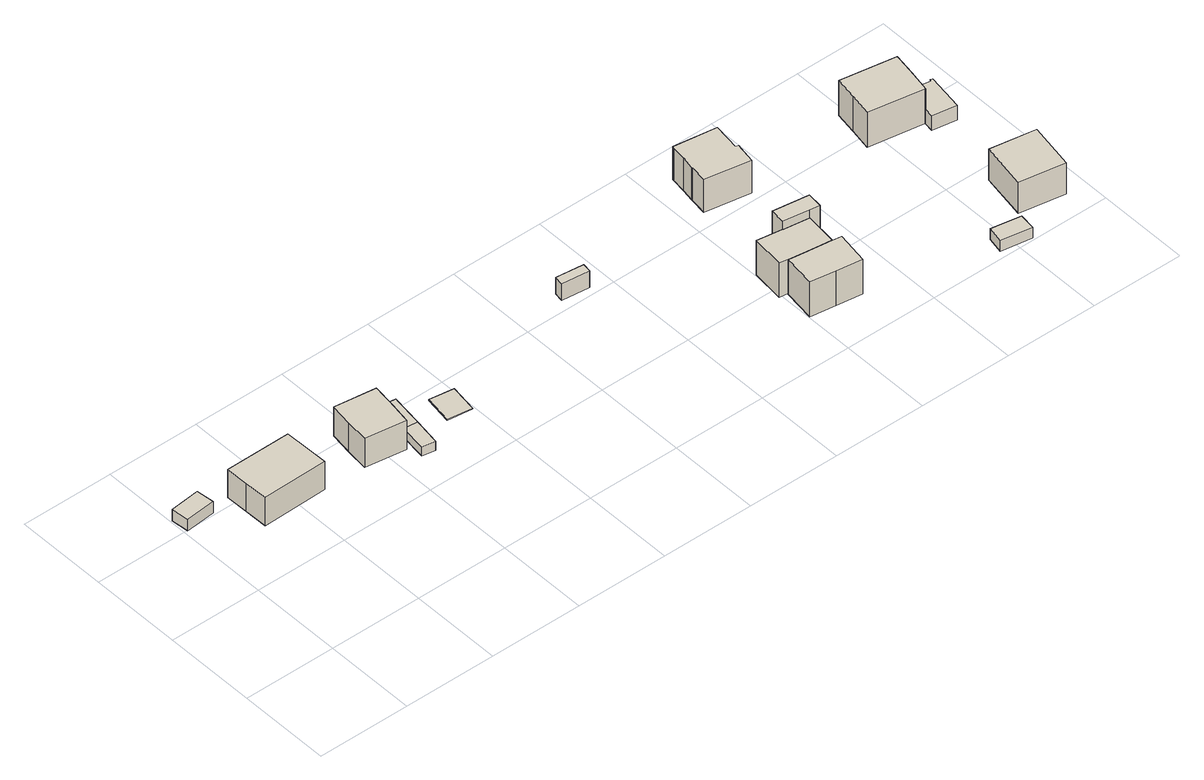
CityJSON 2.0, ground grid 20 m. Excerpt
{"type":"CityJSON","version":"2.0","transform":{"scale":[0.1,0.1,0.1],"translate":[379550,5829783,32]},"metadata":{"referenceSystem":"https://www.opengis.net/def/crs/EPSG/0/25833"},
"CityObjects":{
"building1":{"type":"Building","attributes":{"Gemeindeschluessel":"11000012","BezugspunktDach":"2200","function":"31001_2000","measuredHeight":2.67,"storeysAboveGround":1},"address":[{"country":"Germany","locality":"Berlin","thoroughfareNumber":"2 (1)","thoroughfareName":"Süderholmer Steig"}],"geometry":[{"type":"Solid","lod":"1","boundaries":[[[[0,1,2,3]],[[4,5,6,7]],[[4,7,3,2]],[[5,4,2,1]],[[6,5,1,0]],[[7,6,0,3]]]]}]},
"building2":{"type":"Building","attributes":{"Gemeindeschluessel":"11000012","BezugspunktDach":"2200","function":"31001_1010","measuredHeight":8.71,"storeysAboveGround":1},"address":[{"country":"Germany","locality":"Berlin","thoroughfareNumber":"2","thoroughfareName":"Süderholmer Steig"}],"geometry":[{"type":"Solid","lod":"1","boundaries":[[[[8,9,10,11,12]],[[13,14,15,16,17]],[[13,17,12,11]],[[14,13,11,10]],[[15,14,10,9]],[[16,15,9,8]],[[17,16,8,12]]]]}]},
"building3":{"type":"Building","attributes":{"Gemeindeschluessel":"11000012","BezugspunktDach":"2200","function":"31001_1010","measuredHeight":9.71,"storeysAboveGround":1},"address":[{"country":"Germany","locality":"Berlin","thoroughfareNumber":"4A","thoroughfareName":"Schwabstedter Weg"}],"geometry":[{"type":"Solid","lod":"1","boundaries":[[[[18,19,20,21,22,23]],[[24,25,26,27,28,29]],[[24,29,23,22]],[[25,24,22,21]],[[26,25,21,20]],[[27,26,20,19]],[[28,27,19,18]],[[29,28,18,23]]]]}]},
"building4":{"type":"Building","attributes":{"Gemeindeschluessel":"11000012","BezugspunktDach":"2200","function":"31001_2463","measuredHeight":2.27,"storeysAboveGround":1},"address":[{"country":"Germany","locality":"Berlin","thoroughfareNumber":"4A (1)","thoroughfareName":"Schwabstedter Weg"}],"geometry":[{"type":"Solid","lod":"1","boundaries":[[[[30,31,32,33]],[[34,35,36,37]],[[34,37,33,32]],[[35,34,32,31]],[[36,35,31,30]],[[37,36,30,33]]]]}]},
"building5":{"type":"Building","attributes":{"Gemeindeschluessel":"11000012","BezugspunktDach":"2200","function":"51009_1610","measuredHeight":2.27,"storeysAboveGround":0},"address":[{"country":"Germany","locality":"Berlin"}],"geometry":[{"type":"Solid","lod":"1","boundaries":[[[[32,31,38,39,40]],[[41,42,35,34,43]],[[41,43,40,39]],[[42,41,39,38]],[[35,42,38,31]],[[34,35,31,32]],[[43,34,32,40]]]]}]},
"building6":{"type":"Building","attributes":{"Gemeindeschluessel":"11000012","BezugspunktDach":"2200","function":"31001_2000","measuredHeight":0.205,"storeysAboveGround":1},"address":[{"country":"Germany","locality":"Berlin","thoroughfareNumber":"6 (1)","thoroughfareName":"Schwabstedter Weg"}],"geometry":[{"type":"Solid","lod":"1","boundaries":[[[[44,45,46,47]],[[48,49,50,51]],[[48,51,47,46]],[[49,48,46,45]],[[50,49,45,44]],[[51,50,44,47]]]]}]},
"building7":{"type":"Building","attributes":{"Gemeindeschluessel":"11000012","BezugspunktDach":"2200","function":"51009_1610","measuredHeight":3.93,"storeysAboveGround":0},"address":[{"country":"Germany","locality":"Berlin"}],"geometry":[{"type":"Solid","lod":"1","boundaries":[[[[52,53,54,55]],[[56,57,58,59]],[[56,59,55,54]],[[57,56,54,53]],[[58,57,53,52]],[[59,58,52,55]]]]}]},
"building8":{"type":"Building","attributes":{"Gemeindeschluessel":"11000012","BezugspunktDach":"2200","function":"31001_1010","measuredHeight":10.06,"storeysAboveGround":2},"address":[{"country":"Germany","locality":"Berlin","thoroughfareNumber":"1","thoroughfareName":"Wesselburer Weg"}],"geometry":[{"type":"Solid","lod":"1","boundaries":[[[[60,61,62,63,64,65,66]],[[67,68,69,70,71,72,73]],[[67,73,66,65]],[[68,67,65,64]],[[69,68,64,63]],[[70,69,63,62]],[[71,70,62,61]],[[72,71,61,60]],[[73,72,60,66]]]]}]},
"building9":{"type":"Building","attributes":{"Gemeindeschluessel":"11000012","BezugspunktDach":"2200","function":"31001_1010","measuredHeight":10.02,"storeysAboveGround":2},"address":[{"country":"Germany","locality":"Berlin","thoroughfareNumber":"1A","thoroughfareName":"Wesselburer Weg"}],"geometry":[{"type":"Solid","lod":"1","boundaries":[[[[74,75,76,77,78,79,80,81]],[[82,83,84,85,86,87,88,89]],[[82,89,81,80]],[[83,82,80,79]],[[84,83,79,78]],[[85,84,78,77]],[[86,85,77,76]],[[87,86,76,75]],[[88,87,75,74]],[[89,88,74,81]]]]}]},
"building10":{"type":"Building","attributes":{"Gemeindeschluessel":"11000012","BezugspunktDach":"2200","function":"31001_2463","measuredHeight":10.08,"storeysAboveGround":1},"address":[{"country":"Germany","locality":"Berlin","thoroughfareNumber":"1A (1)","thoroughfareName":"Wesselburer Weg"}],"geometry":[{"type":"Solid","lod":"1","boundaries":[[[[90,91,92,93,94]],[[95,96,97,85,83]],[[95,83,94,93]],[[96,95,93,92]],[[97,96,92,91]],[[85,97,91,90]],[[83,85,90,94]]]]}]},
"building11":{"type":"Building","attributes":{"Gemeindeschluessel":"11000012","BezugspunktDach":"2200","function":"31001_1010","measuredHeight":9.55,"storeysAboveGround":2},"address":[{"country":"Germany","locality":"Berlin","thoroughfareNumber":"3","thoroughfareName":"Wesselburer Weg"}],"geometry":[{"type":"Solid","lod":"1","boundaries":[[[[98,99,100,101,102,103,104,105,106,107,108,109]],[[110,111,112,113,114,115,116,117,118,119,120,121]],[[110,121,109,108]],[[111,110,108,107]],[[112,111,107,106]],[[113,112,106,105]],[[114,113,105,104]],[[115,114,104,103]],[[116,115,103,102]],[[117,116,102,101]],[[118,117,101,100]],[[119,118,100,99]],[[120,119,99,98]],[[121,120,98,109]]]]}]},
"building12":{"type":"Building","attributes":{"Gemeindeschluessel":"11000012","BezugspunktDach":"2200","function":"31001_2463","measuredHeight":2.65,"storeysAboveGround":1},"address":[{"country":"Germany","locality":"Berlin","thoroughfareNumber":"2 (1)","thoroughfareName":"Wesselburer Weg"}],"geometry":[{"type":"Solid","lod":"1","boundaries":[[[[122,123,124,125]],[[126,127,128,129]],[[126,129,125,124]],[[127,126,124,123]],[[128,127,123,122]],[[129,128,122,125]]]]}]},
"building13":{"type":"Building","attributes":{"Gemeindeschluessel":"11000012","BezugspunktDach":"2200","function":"31001_1010","measuredHeight":10.14,"storeysAboveGround":2},"address":[{"country":"Germany","locality":"Berlin","thoroughfareNumber":"2","thoroughfareName":"Wesselburer Weg"}],"geometry":[{"type":"Solid","lod":"1","boundaries":[[[[130,131,132,133]],[[134,135,136,137]],[[134,137,133,132]],[[135,134,132,131]],[[136,135,131,130]],[[137,136,130,133]]]]}]},
"building14":{"type":"Building","attributes":{"Gemeindeschluessel":"11000012","BezugspunktDach":"2200","function":"31001_1010","measuredHeight":11.62,"storeysAboveGround":1},"address":[{"country":"Germany","locality":"Berlin","thoroughfareNumber":"14","thoroughfareName":"Schwabstedter Weg"}],"geometry":[{"type":"Solid","lod":"1","boundaries":[[[[138,139,140,141,142,143,144]],[[145,146,147,148,149,150,151]],[[145,151,144,143]],[[146,145,143,142]],[[147,146,142,141]],[[148,147,141,140]],[[149,148,140,139]],[[150,149,139,138]],[[151,150,138,144]]]]}]},
"building15":{"type":"Building","attributes":{"Gemeindeschluessel":"11000012","BezugspunktDach":"2200","function":"31001_2463","measuredHeight":3.46,"storeysAboveGround":1},"address":[{"country":"Germany","locality":"Berlin","thoroughfareNumber":"14 (1)","thoroughfareName":"Schwabstedter Weg"}],"geometry":[{"type":"Solid","lod":"1","boundaries":[[[[152,153,154,155,156,157,158,159,160,161]],[[150,149,162,163,164,165,166,167,168,169]],[[150,169,161,160]],[[149,150,160,159]],[[162,149,159,158]],[[163,162,158,157]],[[164,163,157,156]],[[165,164,156,155]],[[166,165,155,154]],[[167,166,154,153]],[[168,167,153,152]],[[169,168,152,161]]]]}]}
},
"vertices":[
[8,399,33],[72,405,33],[68,444,33],[4,437,33],[68,444,6],[72,405,6],[8,399,6],[4,437,6],
[118,369,74],[119,319,74],[260,322,74],[258,419,74],[117,418,74],[258,419,7],[260,322,7],[119,319,7],[118,369,7],[117,418,7],
[437,306,77],[445,355,77],[452,405,77],[363,417,77],[356,368,77],[350,319,77],[356,368,8],[363,417,8],[452,405,8],[445,355,8],[437,306,8],[350,319,8],
[473,270,31],[482,329,31],[453,332,31],[445,275,31],[453,332,9],[482,329,9],[473,270,9],[445,275,9],
[492,399,31],[452,405,31],[441,334,31],[452,405,9],[492,399,9],[441,334,9],
[593,309,11],[602,369,11],[549,377,11],[540,316,11],[549,377,9],[602,369,9],[593,309,9],[540,316,9],
[955,413,51],[958,432,51],[899,439,51],[896,419,51],[899,439,11],[958,432,11],[955,413,11],[896,419,11],
[1255,95,92],[1310,87,92],[1321,157,92],[1301,160,92],[1265,165,92],[1210,172,92],[1200,103,92],[1210,172,9],[1265,165,9],[1301,160,9],[1321,157,9],[1310,87,9],[1255,95,9],[1200,103,9],
[1210,172,93],[1246,167,93],[1301,160,93],[1309,229,93],[1254,237,93],[1252,238,93],[1199,246,93],[1191,175,93],[1199,246,11],[1252,238,11],[1254,237,11],[1309,229,11],[1301,160,11],[1246,167,11],[1210,172,11],[1191,175,11],
[1309,229,112],[1330,226,112],[1334,259,112],[1257,270,112],[1252,238,112],[1257,270,11],[1334,259,11],[1330,226,11],
[1333,413,89],[1339,450,89],[1341,458,89],[1335,460,89],[1338,481,89],[1343,518,89],[1251,531,89],[1250,526,89],[1246,496,89],[1241,468,89],[1241,466,89],[1236,430,89],[1241,466,11],[1241,468,11],[1246,496,11],[1250,526,11],[1251,531,11],[1343,518,11],[1338,481,11],[1335,460,11],[1341,458,11],[1339,450,11],[1333,413,11],[1236,430,11],
[1632,2,35],[1636,37,35],[1573,48,35],[1566,13,35],[1573,48,9],[1636,37,9],[1632,2,9],[1566,13,9],
[1750,48,86],[1768,149,86],[1670,165,86],[1653,65,86],[1670,165,12],[1768,149,12],[1750,48,12],[1653,65,12],
[1681,349,96],[1682,348,96],[1691,397,96],[1699,445,96],[1580,465,96],[1572,417,96],[1563,369,96],[1572,417,13],[1580,465,13],[1699,445,13],[1691,397,13],[1682,348,13],[1681,349,13],[1563,369,13],
[1730,319,48],[1743,400,48],[1738,401,48],[1737,398,48],[1712,402,48],[1712,406,48],[1693,409,48],[1682,348,48],[1681,349,48],[1678,328,48],[1693,409,13],[1712,406,13],[1712,402,13],[1737,398,13],[1738,401,13],[1743,400,13],[1730,319,13],[1678,328,13]
]}
